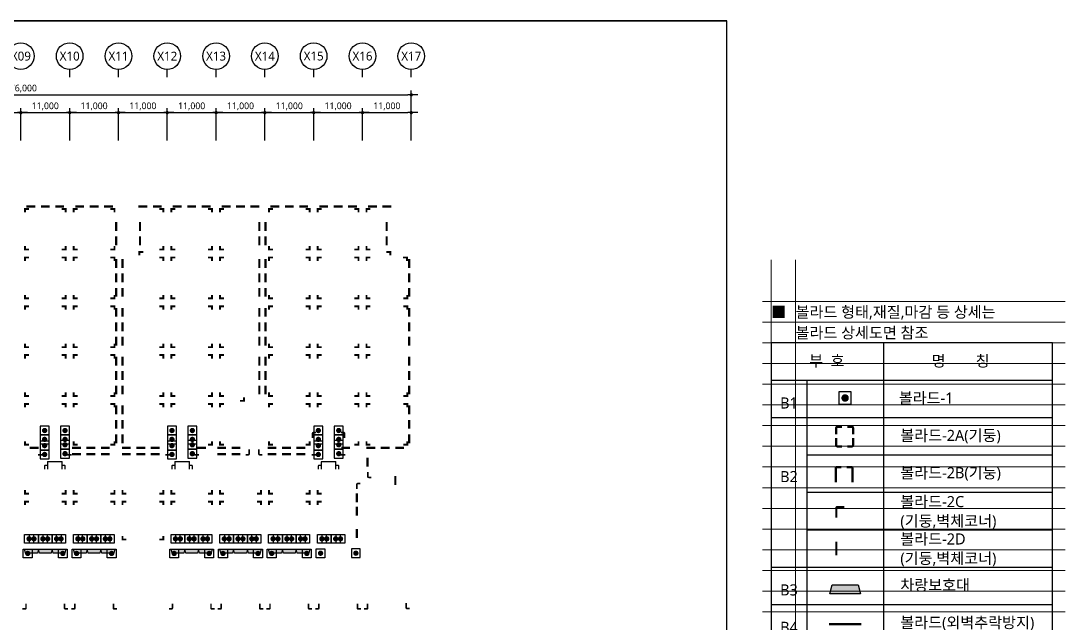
# Model space of a CAD drawing. Header units: millimetres. Extents: x 1037297 to 2672297, y 928637 to 1464837.
# Drawn here: x 1596915 to 1832297, y 1329111 to 1464837 of the extents above; entities that cross this region are included whole.
import ezdxf
from ezdxf.enums import TextEntityAlignment as Align

# ---------------------------------------------------------------- set-up
doc = ezdxf.new("R2010")
doc.units = ezdxf.units.MM
doc.header["$LTSCALE"] = 5
doc.header["$MEASUREMENT"] = 0
doc.header["$PDSIZE"] = -10
doc.linetypes.add('HIDDEN', pattern=[0.375, 0.25, -0.125])
doc.layers.get('0').update_dxf_attribs({"linetype": 'CONTINUOUS'})
doc.layers.get('Defpoints').update_dxf_attribs({"color": 153, "linetype": 'CONTINUOUS'})
for name, color, linetype, lineweight in [('A-AXIS-BUBL', 7, 'CONTINUOUS', 25), ('A-DIMS', 7, 'CONTINUOUS', 25), ('A-XXXX-SYMB', 7, 'CONTINUOUS', 25), ('A-XXXX-TABL', 7, 'CONTINUOUS', 25), ('A-XXXX-TXT1', 3, 'CONTINUOUS', 25), ('A-XXXX-TXT2', 3, 'CONTINUOUS', 25)]:
    doc.layers.add(name, color=color, linetype=linetype, lineweight=lineweight)
doc.layers.add('A-REV-0408', color=151, linetype='CONTINUOUS')
doc.layers.add('볼라드', color=4, linetype='CONTINUOUS')
doc.layers.add('A-XXXX-NPLT', color=144, linetype='CONTINUOUS', lineweight=15, plot=False)
doc.styles.add('HY울릉도L', font='')
doc.styles.add('맑은 고딕', font='malgun.ttf')
doc.styles.add('맑은고딕', font='malgun.ttf')
doc.styles.get('HY울릉도L').set_extended_font_data('HYwulM')
doc.dimstyles.new('CDIM', dxfattribs={"dimtxt": 3, "dimasz": 1.5, "dimexe": 2, "dimexo": 1, "dimgap": 1, "dimtad": 1, "dimdec": 0, "dimrnd": 0.5, "dimzin": 0, "dimdsep": 32, "dimlunit": 6, "dimtxsty": 'HY울릉도L', "dimblk1": '_CIDOT', "dimblk2": '_CIDOT', "dimsah": 1, "dimcen": 5.5, "dimclrd": 2, "dimclre": 2, "dimclrt": 7, "dimadec": 0, "dimazin": 0, "dimtfac": 1, "dimtdec": 0, "dimtix": 1, "dimtmove": 2, "dimatfit": 1, "dimldrblk": '_CIDOT', "dimfxl": 1, "dimtolj": 1, "dimtzin": 0, "dimlwd": -1, "dimarcsym": 0})

# ---------------------------------------------------------------- blocks, each defined once
blk = doc.blocks.new('_CIDOT')
at = {"color": 0, "linetype": 'ByBlock'}
blk.add_line((2, 0), (-1, 0), dxfattribs=at)
at = {"color": 0, "linetype": 'ByBlock', "const_width": 0.5}
blk.add_lwpolyline([(-0.25, 0, 1), (0.25, 0, 1)], format="xyb", close=True, dxfattribs=at)
blk = doc.blocks.new('*D30')
at = {"layer": 'A-DIMS', "lineweight": -2, "transparency": 16777216}
for p, q in [((203693, 255621), (203693, 262871)), ((214693, 255621), (214693, 262871))]:
    blk.add_line(p, q, dxfattribs=at)
at = {"layer": 'A-DIMS', "transparency": 16777216}
blk.add_line((204443, 261871), (213943, 261871), dxfattribs=at)
at = {"layer": 'Defpoints', "color": 0, "transparency": 16777216}
for p in [(214693, 261871), (203693, 255121), (214693, 255121)]:
    blk.add_point(p, dxfattribs=at)
at = {"layer": 'A-DIMS', "transparency": 16777216, "xscale": 750, "yscale": 750, "zscale": 750, "rotation": 180}
blk.add_blockref('_CIDOT', (203693, 261871), dxfattribs=at)
at = {"layer": 'A-DIMS', "transparency": 16777216, "xscale": 750, "yscale": 750, "zscale": 750}
blk.add_blockref('_CIDOT', (214693, 261871), dxfattribs=at)
at = {"layer": 'A-DIMS', "color": 3, "transparency": 16777216, "insert": (209193, 263275), "char_height": 1500, "attachment_point": 5, "style": '맑은고딕'}
blk.add_mtext('\\A1;11,000', dxfattribs=at)
blk = doc.blocks.new('*D31')
at = {"layer": 'A-DIMS', "lineweight": -2, "transparency": 16777216}
for p, q in [((214693, 255621), (214693, 262871)), ((225693, 255621), (225693, 262871))]:
    blk.add_line(p, q, dxfattribs=at)
at = {"layer": 'A-DIMS', "transparency": 16777216}
blk.add_line((215443, 261871), (224943, 261871), dxfattribs=at)
at = {"layer": 'Defpoints', "color": 0, "transparency": 16777216}
for p in [(225693, 261871), (214693, 255121), (225693, 255121)]:
    blk.add_point(p, dxfattribs=at)
at = {"layer": 'A-DIMS', "transparency": 16777216, "xscale": 750, "yscale": 750, "zscale": 750, "rotation": 180}
blk.add_blockref('_CIDOT', (214693, 261871), dxfattribs=at)
at = {"layer": 'A-DIMS', "transparency": 16777216, "xscale": 750, "yscale": 750, "zscale": 750}
blk.add_blockref('_CIDOT', (225693, 261871), dxfattribs=at)
at = {"layer": 'A-DIMS', "color": 3, "transparency": 16777216, "insert": (220193, 263275), "char_height": 1500, "attachment_point": 5, "style": '맑은고딕'}
blk.add_mtext('\\A1;11,000', dxfattribs=at)
blk = doc.blocks.new('*D32')
at = {"layer": 'A-DIMS', "lineweight": -2, "transparency": 16777216}
for p, q in [((225693, 255621), (225693, 262871)), ((236693, 255621), (236693, 262871))]:
    blk.add_line(p, q, dxfattribs=at)
at = {"layer": 'A-DIMS', "transparency": 16777216}
blk.add_line((226443, 261871), (235943, 261871), dxfattribs=at)
at = {"layer": 'Defpoints', "color": 0, "transparency": 16777216}
for p in [(236693, 261871), (225693, 255121), (236693, 255121)]:
    blk.add_point(p, dxfattribs=at)
at = {"layer": 'A-DIMS', "transparency": 16777216, "xscale": 750, "yscale": 750, "zscale": 750, "rotation": 180}
blk.add_blockref('_CIDOT', (225693, 261871), dxfattribs=at)
at = {"layer": 'A-DIMS', "transparency": 16777216, "xscale": 750, "yscale": 750, "zscale": 750}
blk.add_blockref('_CIDOT', (236693, 261871), dxfattribs=at)
at = {"layer": 'A-DIMS', "color": 3, "transparency": 16777216, "insert": (231193, 263275), "char_height": 1500, "attachment_point": 5, "style": '맑은고딕'}
blk.add_mtext('\\A1;11,000', dxfattribs=at)
blk = doc.blocks.new('*D33')
at = {"layer": 'A-DIMS', "lineweight": -2, "transparency": 16777216}
for p, q in [((236693, 255621), (236693, 262871)), ((247693, 255621), (247693, 262871))]:
    blk.add_line(p, q, dxfattribs=at)
at = {"layer": 'A-DIMS', "transparency": 16777216}
blk.add_line((237443, 261871), (246943, 261871), dxfattribs=at)
at = {"layer": 'Defpoints', "color": 0, "transparency": 16777216}
for p in [(247693, 261871), (236693, 255121), (247693, 255121)]:
    blk.add_point(p, dxfattribs=at)
at = {"layer": 'A-DIMS', "transparency": 16777216, "xscale": 750, "yscale": 750, "zscale": 750, "rotation": 180}
blk.add_blockref('_CIDOT', (236693, 261871), dxfattribs=at)
at = {"layer": 'A-DIMS', "transparency": 16777216, "xscale": 750, "yscale": 750, "zscale": 750}
blk.add_blockref('_CIDOT', (247693, 261871), dxfattribs=at)
at = {"layer": 'A-DIMS', "color": 3, "transparency": 16777216, "insert": (242193, 263275), "char_height": 1500, "attachment_point": 5, "style": '맑은고딕'}
blk.add_mtext('\\A1;11,000', dxfattribs=at)
blk = doc.blocks.new('*D34')
at = {"layer": 'A-DIMS', "lineweight": -2, "transparency": 16777216}
for p, q in [((247693, 255621), (247693, 262871)), ((258693, 255621), (258693, 262871))]:
    blk.add_line(p, q, dxfattribs=at)
at = {"layer": 'A-DIMS', "transparency": 16777216}
blk.add_line((248443, 261871), (257943, 261871), dxfattribs=at)
at = {"layer": 'Defpoints', "color": 0, "transparency": 16777216}
for p in [(258693, 261871), (247693, 255121), (258693, 255121)]:
    blk.add_point(p, dxfattribs=at)
at = {"layer": 'A-DIMS', "transparency": 16777216, "xscale": 750, "yscale": 750, "zscale": 750, "rotation": 180}
blk.add_blockref('_CIDOT', (247693, 261871), dxfattribs=at)
at = {"layer": 'A-DIMS', "transparency": 16777216, "xscale": 750, "yscale": 750, "zscale": 750}
blk.add_blockref('_CIDOT', (258693, 261871), dxfattribs=at)
at = {"layer": 'A-DIMS', "color": 3, "transparency": 16777216, "insert": (253193, 263275), "char_height": 1500, "attachment_point": 5, "style": '맑은고딕'}
blk.add_mtext('\\A1;11,000', dxfattribs=at)
blk = doc.blocks.new('*D35')
at = {"layer": 'A-DIMS', "lineweight": -2, "transparency": 16777216}
for p, q in [((258693, 255621), (258693, 262871)), ((269693, 255621), (269693, 262871))]:
    blk.add_line(p, q, dxfattribs=at)
at = {"layer": 'A-DIMS', "transparency": 16777216}
blk.add_line((259443, 261871), (268943, 261871), dxfattribs=at)
at = {"layer": 'Defpoints', "color": 0, "transparency": 16777216}
for p in [(269693, 261871), (258693, 255121), (269693, 255121)]:
    blk.add_point(p, dxfattribs=at)
at = {"layer": 'A-DIMS', "transparency": 16777216, "xscale": 750, "yscale": 750, "zscale": 750, "rotation": 180}
blk.add_blockref('_CIDOT', (258693, 261871), dxfattribs=at)
at = {"layer": 'A-DIMS', "transparency": 16777216, "xscale": 750, "yscale": 750, "zscale": 750}
blk.add_blockref('_CIDOT', (269693, 261871), dxfattribs=at)
at = {"layer": 'A-DIMS', "color": 3, "transparency": 16777216, "insert": (264193, 263275), "char_height": 1500, "attachment_point": 5, "style": '맑은고딕'}
blk.add_mtext('\\A1;11,000', dxfattribs=at)
blk = doc.blocks.new('*D36')
at = {"layer": 'A-DIMS', "lineweight": -2, "transparency": 16777216}
for p, q in [((269693, 255621), (269693, 262871)), ((280693, 255621), (280693, 262871))]:
    blk.add_line(p, q, dxfattribs=at)
at = {"layer": 'A-DIMS', "transparency": 16777216}
blk.add_line((270443, 261871), (279943, 261871), dxfattribs=at)
at = {"layer": 'Defpoints', "color": 0, "transparency": 16777216}
for p in [(280693, 261871), (269693, 255121), (280693, 255121)]:
    blk.add_point(p, dxfattribs=at)
at = {"layer": 'A-DIMS', "transparency": 16777216, "xscale": 750, "yscale": 750, "zscale": 750, "rotation": 180}
blk.add_blockref('_CIDOT', (269693, 261871), dxfattribs=at)
at = {"layer": 'A-DIMS', "transparency": 16777216, "xscale": 750, "yscale": 750, "zscale": 750}
blk.add_blockref('_CIDOT', (280693, 261871), dxfattribs=at)
at = {"layer": 'A-DIMS', "color": 3, "transparency": 16777216, "insert": (275193, 263275), "char_height": 1500, "attachment_point": 5, "style": '맑은고딕'}
blk.add_mtext('\\A1;11,000', dxfattribs=at)
blk = doc.blocks.new('*D37')
at = {"layer": 'A-DIMS', "lineweight": -2, "transparency": 16777216}
for p, q in [((280693, 255621), (280693, 262871)), ((291693, 255621), (291693, 262871))]:
    blk.add_line(p, q, dxfattribs=at)
at = {"layer": 'A-DIMS', "transparency": 16777216}
blk.add_line((281443, 261871), (290943, 261871), dxfattribs=at)
at = {"layer": 'Defpoints', "color": 0, "transparency": 16777216}
for p in [(291693, 261871), (280693, 255121), (291693, 255121)]:
    blk.add_point(p, dxfattribs=at)
at = {"layer": 'A-DIMS', "transparency": 16777216, "xscale": 750, "yscale": 750, "zscale": 750, "rotation": 180}
blk.add_blockref('_CIDOT', (280693, 261871), dxfattribs=at)
at = {"layer": 'A-DIMS', "transparency": 16777216, "xscale": 750, "yscale": 750, "zscale": 750}
blk.add_blockref('_CIDOT', (291693, 261871), dxfattribs=at)
at = {"layer": 'A-DIMS', "color": 3, "transparency": 16777216, "insert": (286193, 263275), "char_height": 1500, "attachment_point": 5, "style": '맑은고딕'}
blk.add_mtext('\\A1;11,000', dxfattribs=at)
blk = doc.blocks.new('*D38')
at = {"layer": 'A-DIMS', "lineweight": -2, "transparency": 16777216}
for p, q in [((126693, 255621), (126693, 266871)), ((302693, 255621), (302693, 266871))]:
    blk.add_line(p, q, dxfattribs=at)
at = {"layer": 'A-DIMS', "transparency": 16777216}
blk.add_line((127443, 265871), (301943, 265871), dxfattribs=at)
at = {"layer": 'Defpoints', "color": 0, "transparency": 16777216}
for p in [(302693, 265871), (126693, 255121), (302693, 255121)]:
    blk.add_point(p, dxfattribs=at)
at = {"layer": 'A-DIMS', "transparency": 16777216, "xscale": 750, "yscale": 750, "zscale": 750, "rotation": 180}
blk.add_blockref('_CIDOT', (126693, 265871), dxfattribs=at)
at = {"layer": 'A-DIMS', "transparency": 16777216, "xscale": 750, "yscale": 750, "zscale": 750}
blk.add_blockref('_CIDOT', (302693, 265871), dxfattribs=at)
at = {"layer": 'A-DIMS', "color": 3, "transparency": 16777216, "insert": (214693, 267275), "char_height": 1500, "attachment_point": 5, "style": '맑은고딕'}
blk.add_mtext('\\A1;176,000', dxfattribs=at)
blk = doc.blocks.new('*D39')
at = {"layer": 'A-DIMS', "lineweight": -2, "transparency": 16777216}
for p, q in [((291693, 255621), (291693, 262871)), ((302693, 255621), (302693, 262871))]:
    blk.add_line(p, q, dxfattribs=at)
at = {"layer": 'A-DIMS', "transparency": 16777216}
blk.add_line((292443, 261871), (301943, 261871), dxfattribs=at)
at = {"layer": 'Defpoints', "color": 0, "transparency": 16777216}
for p in [(302693, 261871), (291693, 255121), (302693, 255121)]:
    blk.add_point(p, dxfattribs=at)
at = {"layer": 'A-DIMS', "transparency": 16777216, "xscale": 750, "yscale": 750, "zscale": 750, "rotation": 180}
blk.add_blockref('_CIDOT', (291693, 261871), dxfattribs=at)
at = {"layer": 'A-DIMS', "transparency": 16777216, "xscale": 750, "yscale": 750, "zscale": 750}
blk.add_blockref('_CIDOT', (302693, 261871), dxfattribs=at)
at = {"layer": 'A-DIMS', "color": 3, "transparency": 16777216, "insert": (297193, 263275), "char_height": 1500, "attachment_point": 5, "style": '맑은고딕'}
blk.add_mtext('\\A1;11,000', dxfattribs=at)
blk = doc.blocks.new('차량보호대1')
at = {"layer": 'A-XXXX-SYMB', "color": 4, "linetype": 'Continuous'}
blk.add_lwpolyline([(458063, -65474), (462262, -65474), (462622, -66872), (457703, -66872)], close=True, dxfattribs=at)
blk.add_solid([(458063, -65474), (462262, -65474), (457703, -66872), (462622, -66872)], dxfattribs=at)
blk = doc.blocks.new('A$C542C6F25')
at = {"layer": 'A-XXXX-SYMB', "color": 3, "linetype": 'Continuous'}
blk.add_lwpolyline([(0, 268), (2000, 268), (2000, 2268), (0, 2268)], close=True, dxfattribs=at)
at = {"layer": 'A-XXXX-SYMB', "color": 3, "linetype": 'Continuous', "const_width": 600}
blk.add_lwpolyline([(700, 1268, 1), (1300, 1268, 1)], format="xyb", close=True, dxfattribs=at)
blk = doc.blocks.new('볼라드-4')
at = {"layer": '볼라드', "const_width": 300}
for points in [[(171021, 140085), (170453, 140085, -0.4142136), (170363, 140175), (170363, 140953)], [(172631, 139216), (171111, 139216, -0.4142136), (171021, 139306), (171021, 140953)], [(172631, 139216), (174151, 139216, 0.4142136), (174241, 139306), (174241, 140953)], [(174241, 140085), (174809, 140085, 0.4142136), (174899, 140175), (174899, 140953)]]:
    blk.add_lwpolyline(points, format="xyb", dxfattribs=at)
blk = doc.blocks.new('NOTE(220317)')
at = {"layer": 'A-XXXX-NPLT'}
for p, q in [((1010649.8, 179732.7), (1010649.8, 175412.7)), ((1010759.8, 179732.7), (1010759.8, 175412.7)), ((1010609.8, 179546.1), (1011974.8, 179546.1)), ((1010609.8, 179452.7), (1011974.8, 179452.7)), ((1010609.8, 179359.4), (1011974.8, 179359.4)), ((1010609.8, 179266.1), (1011974.8, 179266.1)), ((1010609.8, 179172.7), (1011974.8, 179172.7)), ((1010609.8, 179079.4), (1011974.8, 179079.4)), ((1010609.8, 178986.1), (1011974.8, 178986.1)), ((1010609.8, 178892.7), (1011974.8, 178892.7)), ((1010609.8, 178799.4), (1011974.8, 178799.4)), ((1010609.8, 178706.1), (1011974.8, 178706.1)), ((1010609.8, 178612.7), (1011974.8, 178612.7)), ((1010609.8, 178519.4), (1011974.8, 178519.4)), ((1010609.8, 178426.1), (1011974.8, 178426.1)), ((1010609.8, 178332.7), (1011974.8, 178332.7)), ((1010609.8, 178239.4), (1011974.8, 178239.4)), ((1010609.8, 178146.1), (1011974.8, 178146.1)), ((1010609.8, 178052.7), (1011974.8, 178052.7)), ((1010609.8, 177959.4), (1011974.8, 177959.4)), ((1010609.8, 177866.1), (1011974.8, 177866.1)), ((1010609.8, 177772.7), (1011974.8, 177772.7)), ((1010609.8, 177679.4), (1011974.8, 177679.4)), ((1010609.8, 177586.1), (1011974.8, 177586.1)), ((1010609.8, 177492.7), (1011974.8, 177492.7)), ((1010609.8, 177399.4), (1011974.8, 177399.4)), ((1010609.8, 177306.1), (1011974.8, 177306.1)), ((1010609.8, 177212.7), (1011974.8, 177212.7)), ((1010609.8, 177119.4), (1011974.8, 177119.4)), ((1010609.8, 177026.1), (1011974.8, 177026.1)), ((1010609.8, 176932.7), (1011974.8, 176932.7)), ((1010609.8, 176839.4), (1011974.8, 176839.4)), ((1010609.8, 176746.1), (1011974.8, 176746.1)), ((1010609.8, 176652.7), (1011974.8, 176652.7)), ((1010609.8, 176559.4), (1011974.8, 176559.4)), ((1010609.8, 176466.1), (1011974.8, 176466.1)), ((1010609.8, 176372.7), (1011974.8, 176372.7)), ((1010609.8, 176279.4), (1011974.8, 176279.4)), ((1010609.8, 176186.1), (1011974.8, 176186.1)), ((1010609.8, 176092.7), (1011974.8, 176092.7)), ((1010609.8, 175999.4), (1011974.8, 175999.4)), ((1010609.8, 175906.1), (1011974.8, 175906.1)), ((1010609.8, 175812.7), (1011974.8, 175812.7)), ((1010609.8, 175719.4), (1011974.8, 175719.4)), ((1010609.8, 175626.1), (1011974.8, 175626.1)), ((1010609.8, 175532.7), (1011974.8, 175532.7)), ((1010609.8, 175439.4), (1011974.8, 175439.4))]:
    blk.add_line(p, q, dxfattribs=at)
blk = doc.blocks.new('NOTE-보호대 계획도')
at = {"layer": 'A-REV-0408'}
blk.add_lwpolyline([(7656.5, 4251.5), (7829.6, 4251.5), (7829.6, 4167.3), (7656.5, 4167.3)], close=True, dxfattribs=at)
at = {"layer": 'A-XXXX-SYMB', "linetype": 'Continuous', "const_width": 5.06}
for points in [[(7735.9, 4736.3), (7725.7, 4736.3, 0.414214), (7723.1, 4733.7), (7723.1, 4719.2)], [(7748.2, 4736.3), (7758.4, 4736.3, -0.414214), (7761, 4733.7), (7761, 4719.2)], [(7723.1, 4710.7), (7723.1, 4694.6, 0.414214), (7725.7, 4692), (7735.9, 4692)], [(7761, 4710.7), (7761, 4694.6, -0.414214), (7758.4, 4692), (7748.2, 4692)], [(7734.7, 4645.4), (7724.4, 4645.4, 0.414214), (7721.9, 4642.9), (7721.9, 4611.2)], [(7746.9, 4645.4), (7757.2, 4645.4, -0.414214), (7759.7, 4642.9), (7759.7, 4611.2)], [(7741.7, 4555.4), (7725.7, 4555.4, 0.414214), (7723.2, 4552.9), (7723.2, 4531.1)]]:
    blk.add_lwpolyline(points, format="xyb", dxfattribs=at)
blk.add_lwpolyline([(7723.2, 4477.4), (7723.2, 4446.8)], dxfattribs=at)
at = {"layer": 'A-XXXX-SYMB', "color": 4, "linetype": 'Continuous'}
blk.add_lwpolyline([(7713.6, 4379.8), (7772.6, 4379.8), (7777.6, 4360.1), (7708.5, 4360.1)], close=True, dxfattribs=at)
at = {"layer": 'A-XXXX-SYMB', "color": 2, "ltscale": 400, "const_width": 5.06}
blk.add_lwpolyline([(7706.5, 4291.4), (7779.6, 4291.4)], dxfattribs=at)
at = {"layer": 'A-XXXX-SYMB', "color": 3, "linetype": 'HIDDEN', "ltscale": 400, "const_width": 5.06}
blk.add_lwpolyline([(7706.5, 4122.9), (7779.6, 4122.9)], dxfattribs=at)
at = {"layer": 'A-XXXX-SYMB', "color": 6, "linetype": 'Continuous', "const_width": 6.12}
for points in [[(7719.9, 4051.9), (7732.7, 4051.9), (7732.7, 4062.9)], [(7774.3, 4051.9), (7761.6, 4051.9), (7761.6, 4062.9)], [(7719.9, 4023), (7732.7, 4023), (7732.7, 4011.9)], [(7774.3, 4023), (7761.6, 4023), (7761.6, 4011.9)]]:
    blk.add_lwpolyline(points, dxfattribs=at)
at = {"layer": 'A-XXXX-SYMB', "color": 4, "linetype": 'Continuous'}
blk.add_solid([(7713.6, 4379.8), (7772.6, 4379.8), (7708.5, 4360.1), (7777.6, 4360.1)], dxfattribs=at)
at = {"layer": 'A-XXXX-TABL'}
for p, q in [((7829.6, 4925.6), (7829.6, 3998.7)), ((7576.5, 4841.3), (8210.3, 4841.3)), ((7656.5, 4841.3), (7656.5, 3998.7)), ((7576.5, 4757.1), (8210.3, 4757.1)), ((7576.5, 4757.1), (8210.3, 4757.1)), ((7656.5, 4672.8), (8210.3, 4672.8)), ((7656.5, 4588.5), (8210.3, 4588.5)), ((7656.5, 4504.3), (8210.3, 4504.3)), ((7576.5, 4420), (8210.3, 4420)), ((7576.5, 4420), (8210.3, 4420)), ((7576.5, 4335.8), (8210.3, 4335.8)), ((7576.5, 4251.5), (8210.3, 4251.5)), ((7576.5, 4167.3), (8210.3, 4167.3)), ((7576.5, 4083), (8210.3, 4083))]:
    blk.add_line(p, q, dxfattribs=at)
blk.add_lwpolyline([(8210.3, 4925.6), (7576.5, 4925.6), (7576.5, 3998.7), (8210.3, 3998.7)], close=True, dxfattribs=at)
at = {"layer": '볼라드', "const_width": 5.05}
for points in [[(7723, 4178.2), (7723, 4233.1, -0.414214), (7725.5, 4235.6), (7766.5, 4235.6, -0.414214), (7769.1, 4233.1), (7769.1, 4178.2)], [(7723, 4212.4), (7705.5, 4212.4, 0.414214), (7703, 4209.9), (7703, 4178.2)], [(7769.1, 4212.4), (7786.6, 4212.4, -0.414214), (7789.1, 4209.9), (7789.1, 4178.2)]]:
    blk.add_lwpolyline(points, format="xyb", dxfattribs=at)
at = {"layer": 'A-XXXX-SYMB', "linetype": 'Continuous', "xscale": 0.01404318777870375, "yscale": 0.01404318777870375, "zscale": 0.01404318777870375}
blk.add_blockref('A$C542C6F25', (7729, 4783.3), dxfattribs=at)
at = {"layer": 'A-XXXX-TXT2', "style": '맑은 고딕'}
for s, p in [('■', (7576.5, 4994.8)), ('볼라드 형태,재질,마감 등 상세는 ', (7631.5, 4994.8)), ('볼라드 상세도면 참조', (7631.5, 4948.1)), ('01.', (7576.5, 3968.1)), ('모든 소화전 및 방수기구함, 공기흡입', (7631.5, 3968.1)), ('감지기 등 파손 우려되는 기구함,', (7631.5, 3921.4)), ('분전반 등 관리장치 전면에는', (7631.5, 3874.8)), ('볼라드 설치할 것.', (7631.5, 3828.1)), ('02.', (7576.5, 3781.4)), ('모든 방화셔터에 볼라드 설치할 것.', (7631.5, 3781.4)), ('03.', (7576.5, 3733.9)), ('코너프로텍터는 현장 판단에 따라', (7631.5, 3734.8)), ('설치할 것. (지게차 이동구간)', (7631.5, 3687.2)), ('04.', (7576.5, 3641.4)), ('볼라드의 형태, 재질, 마감 등 상세는', (7631.5, 3641.4)), ('볼라드 상세도 참조.', (7631.5, 3594.8)), ('05.', (7576.5, 3548.1)), ("건축물 외벽의 B4 볼라드는 '주차장", (7631.5, 3548.1)), ('추락방지시설의 설계 및 설치 세부', (7631.5, 3501.4)), ("지침'에 적합한 구조로 시공한다.", (7631.5, 3454.8))]:
    blk.add_text(s, height=25, dxfattribs=at).set_placement(p, align=Align.MIDDLE_LEFT)
for s, p in [('부  호', (7662.1, 4872.3)), ('명        칭', (7938, 4872.1)), ('볼라드-1', (7864.1, 4788.5)), ('볼라드-2A(기둥)', (7867.6, 4704.2)), ('볼라드-2B(기둥)', (7867.6, 4620)), ('볼라드-2C', (7867.6, 4555.1)), ('(기둥,벽체코너)', (7867.6, 4511.5)), ('볼라드-2D', (7867.6, 4470.9)), ('(기둥,벽체코너)', (7867.6, 4427.2)), ('차랑보호대', (7867.6, 4366.9)), ('볼라드(외벽추락방지)', (7867.6, 4282.6)), ('볼라드(출입구)', (7867.6, 4198.3)), ('볼라드(추돌방지)', (7867.6, 4114.1)), ('코너 프로텍터', (7867.6, 4029.8))]:
    blk.add_text(s, height=25, dxfattribs=at).set_placement(p)
for s, p in [('B1', (7616.5, 4789.9)), ('B2', (7616.5, 4623.9)), ('B3', (7616.5, 4368.6)), ('B4', (7616.5, 4284.3)), ('B5', (7616.5, 4200.1)), ('C', (7616.5, 4115.8)), ('P1', (7616.5, 4031.6))]:
    blk.add_text(s, height=25, dxfattribs=at).set_placement(p, align=Align.MIDDLE_CENTER)
blk = doc.blocks.new('DIM(210222)')
for p, q in [((225693, 269870.6), (225693, 271620.6)), ((236693, 269870.6), (236693, 271620.6)), ((247693, 269870.6), (247693, 271620.6)), ((258693, 269870.6), (258693, 271620.6)), ((269693, 269870.6), (269693, 271620.6)), ((280693, 269870.6), (280693, 271620.6)), ((291693, 269870.6), (291693, 271620.6)), ((302693, 269870.6), (302693, 271620.6))]:
    blk.add_line(p, q)
at = {"layer": 'A-AXIS-BUBL', "ltscale": 0.2}
for centre in [(214693, 274620.6), (225693, 274620.6), (236693, 274620.6), (247693, 274620.6), (258693, 274620.6), (269693, 274620.6), (280693, 274620.6), (291693, 274620.6), (302693, 274620.6)]:
    blk.add_circle(centre, 3000, dxfattribs=at)
at = {"layer": 'A-XXXX-TXT2', "ltscale": 0.2, "style": '맑은고딕'}
for s, p in [('X09', (214693, 274620.6)), ('X10', (225693, 274620.6)), ('X11', (236693, 274620.6)), ('X12', (247693, 274620.6)), ('X13', (258693, 274620.6)), ('X14', (269693, 274620.6)), ('X15', (280693, 274620.6)), ('X16', (291693, 274620.6)), ('X17', (302693, 274620.6))]:
    blk.add_text(s, height=2000, dxfattribs=at).set_placement(p, align=Align.MIDDLE)
at = {"layer": 'A-DIMS'}
for p1, p2, distance, picture, middle in [((126693, 255120.6), (302693, 255120.6), 10750, '*D38', (214693, 267275.5)), ((203693, 255120.6), (214693, 255120.6), 6750, '*D30', (209193, 263275.5)), ((214693, 255120.6), (225693, 255120.6), 6750, '*D31', (220193, 263275.5)), ((225693, 255120.6), (236693, 255120.6), 6750, '*D32', (231193, 263275.5)), ((236693, 255120.6), (247693, 255120.6), 6750, '*D33', (242193, 263275.5)), ((247693, 255120.6), (258693, 255120.6), 6750, '*D34', (253193, 263275.5)), ((258693, 255120.6), (269693, 255120.6), 6750, '*D35', (264193, 263275.5)), ((269693, 255120.6), (280693, 255120.6), 6750, '*D36', (275193, 263275.5)), ((280693, 255120.6), (291693, 255120.6), 6750, '*D37', (286193, 263275.5)), ((291693, 255120.6), (302693, 255120.6), 6750, '*D39', (297193, 263275.5))]:
    dim = blk.add_aligned_dim(p1=p1, p2=p2, distance=distance, dimstyle='CDIM', override={"dimscale": 500, "dimtxsty": '맑은고딕', "dimclrd": 256, "dimclre": 256, "dimclrt": 3}, dxfattribs=at)
    dim.commit()
    dim.dimension.update_dxf_attribs({"geometry": picture, "text_midpoint": middle})

msp = doc.modelspace()

# ---------------------------------------------------------------- linework, layer by layer
msp.add_line((1037297, 1464837), (1756047, 1464837))
at = {"layer": 'A-XXXX-SYMB', "color": 6, "linetype": 'Continuous', "const_width": 436}
for points in [[(1598715, 1422458), (1597815, 1422458), (1597815, 1421678)], [(1606115, 1422458), (1607015, 1422458), (1607015, 1421678)], [(1609715, 1422458), (1608815, 1422458), (1608815, 1421678)], [(1617115, 1422458), (1618015, 1422458), (1618015, 1421678)], [(1628115, 1422458), (1629015, 1422458), (1629015, 1421678)], [(1631715, 1422458), (1630815, 1422458), (1630815, 1421678)], [(1639115, 1422458), (1640015, 1422458), (1640015, 1421678)], [(1642715, 1422458), (1641815, 1422458), (1641815, 1421678)], [(1653715, 1422458), (1652815, 1422458), (1652815, 1421678)], [(1661115, 1422458), (1662015, 1422458), (1662015, 1421678)], [(1664715, 1422458), (1663815, 1422458), (1663815, 1421678)], [(1672115, 1422458), (1673015, 1422458), (1673015, 1421678)], [(1675715, 1422458), (1674815, 1422458), (1674815, 1421678)], [(1598715, 1413308), (1597815, 1413308), (1597815, 1414088)], [(1606115, 1413308), (1607015, 1413308), (1607015, 1414088)], [(1609715, 1413308), (1608815, 1413308), (1608815, 1414088)], [(1617115, 1413308), (1618015, 1413308), (1618015, 1414088)], [(1624515, 1412758), (1623615, 1412758), (1623615, 1411978)], [(1628115, 1413308), (1629015, 1413308), (1629015, 1414088)], [(1631715, 1413308), (1630815, 1413308), (1630815, 1414088)], [(1639115, 1413308), (1640015, 1413308), (1640015, 1414088)], [(1642715, 1413308), (1641815, 1413308), (1641815, 1414088)], [(1653715, 1413308), (1652815, 1413308), (1652815, 1414088)], [(1661115, 1413308), (1662015, 1413308), (1662015, 1414088)], [(1664715, 1413308), (1663815, 1413308), (1663815, 1414088)], [(1672115, 1413308), (1673015, 1413308), (1673015, 1414088)], [(1675715, 1413308), (1674815, 1413308), (1674815, 1414088)], [(1679265, 1412758), (1680165, 1412758), (1680165, 1411978)], [(1598715, 1411508), (1597815, 1411508), (1597815, 1410728)], [(1606115, 1411508), (1607015, 1411508), (1607015, 1410728)], [(1609715, 1411508), (1608815, 1411508), (1608815, 1410728)], [(1617115, 1411508), (1618015, 1411508), (1618015, 1410728)], [(1628115, 1411508), (1629015, 1411508), (1629015, 1410728)], [(1631715, 1411508), (1630815, 1411508), (1630815, 1410728)], [(1639115, 1411508), (1640015, 1411508), (1640015, 1410728)], [(1642715, 1411508), (1641815, 1411508), (1641815, 1410728)], [(1653715, 1411508), (1652815, 1411508), (1652815, 1410728)], [(1661115, 1411508), (1662015, 1411508), (1662015, 1410728)], [(1664715, 1411508), (1663815, 1411508), (1663815, 1410728)], [(1672115, 1411508), (1673015, 1411508), (1673015, 1410728)], [(1675715, 1411508), (1674815, 1411508), (1674815, 1410728)], [(1683065, 1411508), (1683965, 1411508), (1683965, 1410728)], [(1598715, 1402308), (1597815, 1402308), (1597815, 1403088)], [(1606115, 1402308), (1607015, 1402308), (1607015, 1403088)], [(1609715, 1402308), (1608815, 1402308), (1608815, 1403088)], [(1617115, 1402308), (1618015, 1402308), (1618015, 1403088)], [(1628115, 1402308), (1629015, 1402308), (1629015, 1403088)], [(1631715, 1402308), (1630815, 1402308), (1630815, 1403088)], [(1639115, 1402308), (1640015, 1402308), (1640015, 1403088)], [(1642715, 1402308), (1641815, 1402308), (1641815, 1403088)], [(1653715, 1402308), (1652815, 1402308), (1652815, 1403088)], [(1661115, 1402308), (1662015, 1402308), (1662015, 1403088)], [(1664715, 1402308), (1663815, 1402308), (1663815, 1403088)], [(1672115, 1402308), (1673015, 1402308), (1673015, 1403088)], [(1675715, 1402308), (1674815, 1402308), (1674815, 1403088)], [(1683115, 1402308), (1684015, 1402308), (1684015, 1403088)], [(1598715, 1400508), (1597815, 1400508), (1597815, 1399728)], [(1606115, 1400508), (1607015, 1400508), (1607015, 1399728)], [(1609715, 1400508), (1608815, 1400508), (1608815, 1399728)], [(1617115, 1400508), (1618015, 1400508), (1618015, 1399728)], [(1628115, 1400508), (1629015, 1400508), (1629015, 1399728)], [(1631715, 1400508), (1630815, 1400508), (1630815, 1399728)], [(1639115, 1400508), (1640015, 1400508), (1640015, 1399728)], [(1642715, 1400508), (1641815, 1400508), (1641815, 1399728)], [(1653715, 1400508), (1652815, 1400508), (1652815, 1399728)], [(1661115, 1400508), (1662015, 1400508), (1662015, 1399728)], [(1664715, 1400508), (1663815, 1400508), (1663815, 1399728)], [(1672115, 1400508), (1673015, 1400508), (1673015, 1399728)], [(1675715, 1400508), (1674815, 1400508), (1674815, 1399728)], [(1683115, 1400508), (1684015, 1400508), (1684015, 1399728)], [(1598715, 1391308), (1597815, 1391308), (1597815, 1392088)], [(1606115, 1391308), (1607015, 1391308), (1607015, 1392088)], [(1609715, 1391308), (1608815, 1391308), (1608815, 1392088)], [(1617115, 1391308), (1618015, 1391308), (1618015, 1392088)], [(1628115, 1391308), (1629015, 1391308), (1629015, 1392088)], [(1631715, 1391308), (1630815, 1391308), (1630815, 1392088)], [(1639115, 1391308), (1640015, 1391308), (1640015, 1392088)], [(1642715, 1391308), (1641815, 1391308), (1641815, 1392088)], [(1653715, 1391308), (1652815, 1391308), (1652815, 1392088)], [(1661115, 1391308), (1662015, 1391308), (1662015, 1392088)], [(1664715, 1391308), (1663815, 1391308), (1663815, 1392088)], [(1672115, 1391308), (1673015, 1391308), (1673015, 1392088)], [(1675715, 1391308), (1674815, 1391308), (1674815, 1392088)], [(1598715, 1389508), (1597815, 1389508), (1597815, 1388728)], [(1606115, 1389508), (1607015, 1389508), (1607015, 1388728)], [(1609715, 1389508), (1608815, 1389508), (1608815, 1388728)], [(1617115, 1389508), (1618015, 1389508), (1618015, 1388728)], [(1628115, 1389508), (1629015, 1389508), (1629015, 1388728)], [(1631715, 1389508), (1630815, 1389508), (1630815, 1388728)], [(1639115, 1389508), (1640015, 1389508), (1640015, 1388728)], [(1642715, 1389508), (1641815, 1389508), (1641815, 1388728)], [(1653715, 1389508), (1652815, 1389508), (1652815, 1388728)], [(1661115, 1389508), (1662015, 1389508), (1662015, 1388728)], [(1664715, 1389508), (1663815, 1389508), (1663815, 1388728)], [(1672115, 1389508), (1673015, 1389508), (1673015, 1388728)], [(1675715, 1389508), (1674815, 1389508), (1674815, 1388728)], [(1598715, 1380308), (1597815, 1380308), (1597815, 1381088)], [(1606115, 1380308), (1607015, 1380308), (1607015, 1381088)], [(1609715, 1380308), (1608815, 1380308), (1608815, 1381088)], [(1617115, 1380308), (1618015, 1380308), (1618015, 1381088)], [(1628115, 1380308), (1629015, 1380308), (1629015, 1381088)], [(1631715, 1380308), (1630815, 1380308), (1630815, 1381088)], [(1639115, 1380308), (1640015, 1380308), (1640015, 1381088)], [(1642715, 1380308), (1641815, 1380308), (1641815, 1381088)], [(1646315, 1379208), (1647215, 1379208), (1647215, 1379988)], [(1653715, 1380308), (1652815, 1380308), (1652815, 1381088)], [(1661115, 1380308), (1662015, 1380308), (1662015, 1381088)], [(1664715, 1380308), (1663815, 1380308), (1663815, 1381088)], [(1672115, 1380308), (1673015, 1380308), (1673015, 1381088)], [(1675715, 1380308), (1674815, 1380308), (1674815, 1381088)], [(1683115, 1380308), (1684015, 1380308), (1684015, 1381088)], [(1598715, 1378508), (1597815, 1378508), (1597815, 1377728)], [(1606115, 1378508), (1607015, 1378508), (1607015, 1377728)], [(1609715, 1378508), (1608815, 1378508), (1608815, 1377728)], [(1617115, 1378508), (1618015, 1378508), (1618015, 1377728)], [(1628115, 1378508), (1629015, 1378508), (1629015, 1377728)], [(1631715, 1378508), (1630815, 1378508), (1630815, 1377728)], [(1639115, 1378508), (1640015, 1378508), (1640015, 1377728)], [(1642715, 1378508), (1641815, 1378508), (1641815, 1377728)], [(1653715, 1378508), (1652815, 1378508), (1652815, 1377728)], [(1661115, 1378508), (1662015, 1378508), (1662015, 1377728)], [(1664715, 1378508), (1663815, 1378508), (1663815, 1377728)], [(1672115, 1378508), (1673015, 1378508), (1673015, 1377728)], [(1675715, 1378508), (1674815, 1378508), (1674815, 1377728)], [(1683115, 1378508), (1684015, 1378508), (1684015, 1377728)], [(1598715, 1369308), (1597815, 1369308), (1597815, 1370088)], [(1609715, 1369308), (1608815, 1369308), (1608815, 1370088)], [(1617115, 1369308), (1618015, 1369308), (1618015, 1370088)], [(1639115, 1369308), (1640015, 1369308), (1640015, 1370088)], [(1642715, 1369308), (1641815, 1369308), (1641815, 1370088)], [(1653715, 1369308), (1652815, 1369308), (1652815, 1370088)], [(1661115, 1369308), (1662015, 1369308), (1662015, 1370088)], [(1672115, 1369308), (1673015, 1369308), (1673015, 1370088)], [(1675715, 1369308), (1674815, 1369308), (1674815, 1370088)], [(1683115, 1369308), (1684015, 1369308), (1684015, 1370088)], [(1598715, 1358307), (1597815, 1358307), (1597815, 1359087)], [(1606115, 1358307), (1607015, 1358307), (1607015, 1359087)], [(1609715, 1358307), (1608815, 1358307), (1608815, 1359087)], [(1617115, 1358307), (1618015, 1358307), (1618015, 1359087)], [(1620715, 1358307), (1619815, 1358307), (1619815, 1359087)], [(1628115, 1358307), (1629015, 1358307), (1629015, 1359087)], [(1631715, 1358307), (1630815, 1358307), (1630815, 1359087)], [(1639115, 1358307), (1640015, 1358307), (1640015, 1359087)], [(1642715, 1358307), (1641815, 1358307), (1641815, 1359087)], [(1650115, 1358307), (1651015, 1358307), (1651015, 1359087)], [(1653715, 1358307), (1652815, 1358307), (1652815, 1359087)], [(1661115, 1358307), (1662015, 1358307), (1662015, 1359087)], [(1664715, 1358307), (1663815, 1358307), (1663815, 1359087)], [(1598715, 1356507), (1597815, 1356507), (1597815, 1355727)], [(1606115, 1356507), (1607015, 1356507), (1607015, 1355727)], [(1609715, 1356507), (1608815, 1356507), (1608815, 1355727)], [(1617115, 1356507), (1618015, 1356507), (1618015, 1355727)], [(1620715, 1356507), (1619815, 1356507), (1619815, 1355727)], [(1628115, 1356507), (1629015, 1356507), (1629015, 1355727)], [(1631715, 1356507), (1630815, 1356507), (1630815, 1355727)], [(1639115, 1356507), (1640015, 1356507), (1640015, 1355727)], [(1642715, 1356507), (1641815, 1356507), (1641815, 1355727)], [(1650115, 1356507), (1651015, 1356507), (1651015, 1355727)], [(1653715, 1356507), (1652815, 1356507), (1652815, 1355727)], [(1661115, 1356507), (1662015, 1356507), (1662015, 1355727)], [(1664715, 1356507), (1663815, 1356507), (1663815, 1355727)], [(1620715, 1347957), (1619815, 1347957), (1619815, 1348737)], [(1628115, 1347957), (1629015, 1347957), (1629015, 1348737)]]:
    msp.add_lwpolyline(points, dxfattribs=at)
at = {"layer": 'A-XXXX-SYMB', "color": 3, "linetype": 'HIDDEN', "ltscale": 400, "const_width": 506}
for points in [[(1600165, 1423019), (1598165, 1423019)], [(1603415, 1423019), (1601415, 1423019)], [(1606665, 1423019), (1604665, 1423019)], [(1611165, 1423019), (1609165, 1423019)], [(1614415, 1423019), (1612415, 1423019)], [(1617665, 1423019), (1615665, 1423019)], [(1625415, 1423019), (1623415, 1423019)], [(1628665, 1423019), (1626665, 1423019)], [(1633165, 1423019), (1631165, 1423019)], [(1636415, 1423019), (1634415, 1423019)], [(1639665, 1423019), (1637665, 1423019)], [(1644165, 1423019), (1642165, 1423019)], [(1647415, 1423019), (1645415, 1423019)], [(1650665, 1423019), (1648665, 1423019)], [(1655165, 1423019), (1653165, 1423019)], [(1658415, 1423019), (1656415, 1423019)], [(1661665, 1423019), (1659665, 1423019)], [(1666165, 1423019), (1664165, 1423019)], [(1669415, 1423019), (1667415, 1423019)], [(1672665, 1423019), (1670665, 1423019)], [(1677165, 1423019), (1675165, 1423019)], [(1680415, 1423019), (1678415, 1423019)], [(1618414, 1417508), (1618414, 1419508)], [(1623765, 1417508), (1623765, 1419508)], [(1650664, 1417508), (1650664, 1419508)], [(1652065, 1417508), (1652065, 1419508)], [(1679364, 1417508), (1679364, 1419508)], [(1618414, 1414258), (1618414, 1416258)], [(1623765, 1414258), (1623765, 1416258)], [(1650664, 1414258), (1650664, 1416258)], [(1652065, 1414258), (1652065, 1416258)], [(1679364, 1414258), (1679364, 1416258)], [(1618414, 1409158), (1618414, 1411158)], [(1619815, 1409158), (1619815, 1411158)], [(1650664, 1409158), (1650664, 1411158)], [(1652065, 1409158), (1652065, 1411158)], [(1684426, 1409158), (1684426, 1411158)], [(1618414, 1405908), (1618414, 1407908)], [(1619815, 1405908), (1619815, 1407908)], [(1650664, 1405908), (1650664, 1407908)], [(1652065, 1405908), (1652065, 1407908)], [(1684426, 1405908), (1684426, 1407908)], [(1618414, 1402658), (1618414, 1404658)], [(1619815, 1402658), (1619815, 1404658)], [(1650664, 1402658), (1650664, 1404658)], [(1652065, 1402658), (1652065, 1404658)], [(1684426, 1402658), (1684426, 1404658)], [(1618414, 1398158), (1618414, 1400158)], [(1619815, 1398158), (1619815, 1400158)], [(1650664, 1398158), (1650664, 1400158)], [(1652065, 1398158), (1652065, 1400158)], [(1684426, 1398158), (1684426, 1400158)], [(1618414, 1394908), (1618414, 1396908)], [(1619815, 1394908), (1619815, 1396908)], [(1650664, 1394908), (1650664, 1396908)], [(1652065, 1394908), (1652065, 1396908)], [(1684426, 1394908), (1684426, 1396908)], [(1618414, 1391658), (1618414, 1393658)], [(1619815, 1391658), (1619815, 1393658)], [(1650664, 1391658), (1650664, 1393658)], [(1652065, 1391658), (1652065, 1393658)], [(1684426, 1391658), (1684426, 1393658)], [(1618414, 1387158), (1618414, 1389158)], [(1619815, 1387158), (1619815, 1389158)], [(1650664, 1387158), (1650664, 1389158)], [(1652065, 1387158), (1652065, 1389158)], [(1684426, 1387158), (1684426, 1389158)], [(1618414, 1383908), (1618414, 1385908)], [(1619815, 1383908), (1619815, 1385908)], [(1650664, 1383908), (1650664, 1385908)], [(1652065, 1383908), (1652065, 1385908)], [(1684426, 1383908), (1684426, 1385908)], [(1618414, 1380658), (1618414, 1382658)], [(1619815, 1380658), (1619815, 1382658)], [(1650664, 1380658), (1650664, 1382658)], [(1652065, 1380658), (1652065, 1382658)], [(1684426, 1380658), (1684426, 1382658)], [(1618414, 1376158), (1618414, 1378158)], [(1619815, 1376158), (1619815, 1378158)], [(1684426, 1376158), (1684426, 1378158)], [(1618414, 1372908), (1618414, 1374908)], [(1619815, 1372908), (1619815, 1374908)], [(1684426, 1372908), (1684426, 1374908)], [(1618414, 1369658), (1618414, 1371658)], [(1619815, 1369658), (1619815, 1371658)], [(1684426, 1369658), (1684426, 1371658)], [(1600915, 1368602), (1598915, 1368602)], [(1610453, 1368602), (1608453, 1368602)], [(1613703, 1368602), (1611703, 1368602)], [(1616953, 1368602), (1614953, 1368602)], [(1621682, 1368602), (1619682, 1368602)], [(1624932, 1368602), (1622932, 1368602)], [(1628182, 1368602), (1626182, 1368602)], [(1638648, 1368602), (1636648, 1368602)], [(1643160, 1368602), (1641160, 1368602)], [(1646410, 1368602), (1644410, 1368602)], [(1654521, 1368602), (1652521, 1368602)], [(1657771, 1368602), (1655771, 1368602)], [(1661021, 1368602), (1659021, 1368602)], [(1671137, 1368602), (1669137, 1368602)], [(1676786, 1368602), (1674786, 1368602)], [(1680036, 1368602), (1678036, 1368602)], [(1683286, 1368602), (1681286, 1368602)], [(1610453, 1367200), (1608453, 1367200)], [(1613703, 1367200), (1611703, 1367200)], [(1616953, 1367200), (1614953, 1367200)], [(1621682, 1367200), (1619682, 1367200)], [(1624932, 1367200), (1622932, 1367200)], [(1628182, 1367200), (1626182, 1367200)], [(1643160, 1367200), (1641160, 1367200)], [(1646410, 1367200), (1644410, 1367200)], [(1654521, 1367200), (1652521, 1367200)], [(1657771, 1367200), (1655771, 1367200)], [(1661021, 1367200), (1659021, 1367200)], [(1675071, 1364382), (1675071, 1366382)], [(1681314, 1362265), (1681314, 1360265)], [(1672665, 1358358), (1672665, 1356358)], [(1672665, 1355358), (1672665, 1353358)], [(1672665, 1350319), (1672665, 1348319)]]:
    msp.add_lwpolyline(points, dxfattribs=at)
at = {"layer": 'A-XXXX-SYMB', "linetype": 'Continuous', "const_width": 360}
for points in [[(1663465, 1372058), (1662845, 1372058, 0.4142136), (1662665, 1371878), (1662665, 1370858)], [(1669065, 1372058), (1669685, 1372058, -0.4142136), (1669865, 1371878), (1669865, 1370858)], [(1647565, 1367058), (1648185, 1367058, 0.4142136), (1648365, 1367238), (1648365, 1368258)], [(1651365, 1367058), (1650745, 1367058, -0.4142136), (1650565, 1367238), (1650565, 1368258)], [(1675915, 1361958), (1675295, 1361958, -0.4142136), (1675115, 1362138), (1675115, 1363158)], [(1673465, 1360558), (1672845, 1360558, 0.4142136), (1672665, 1360378), (1672665, 1359358)], [(1597265, 1332308), (1597885, 1332308, 0.4142136), (1598065, 1332488), (1598065, 1333508)], [(1607565, 1332308), (1606945, 1332308, -0.4142136), (1606765, 1332488), (1606765, 1333508)], [(1608265, 1332308), (1608885, 1332308, 0.4142136), (1609065, 1332488), (1609065, 1333508)], [(1618565, 1332308), (1617945, 1332308, -0.4142136), (1617765, 1332488), (1617765, 1333508)], [(1630265, 1332308), (1630885, 1332308, 0.4142136), (1631065, 1332488), (1631065, 1333508)], [(1640565, 1332308), (1639945, 1332308, -0.4142136), (1639765, 1332488), (1639765, 1333508)], [(1641265, 1332308), (1641885, 1332308, 0.4142136), (1642065, 1332488), (1642065, 1333508)], [(1651565, 1332308), (1650945, 1332308, -0.4142136), (1650765, 1332488), (1650765, 1333508)], [(1652265, 1332308), (1652885, 1332308, 0.4142136), (1653065, 1332488), (1653065, 1333508)], [(1662565, 1332308), (1661945, 1332308, -0.4142136), (1661765, 1332488), (1661765, 1333508)], [(1663265, 1332308), (1663885, 1332308, 0.4142136), (1664065, 1332488), (1664065, 1333508)], [(1673565, 1332308), (1672945, 1332308, -0.4142136), (1672765, 1332488), (1672765, 1333508)], [(1674265, 1332308), (1674885, 1332308, 0.4142136), (1675065, 1332488), (1675065, 1333508)], [(1684565, 1332408), (1683945, 1332408, -0.4142136), (1683765, 1332588), (1683765, 1333608)]]:
    msp.add_lwpolyline(points, format="xyb", dxfattribs=at)
for points in [[(1601883, 1367058), (1600747, 1367058)], [(1608383, 1367058), (1607247, 1367058)], [(1630583, 1367058), (1629447, 1367058)], [(1637083, 1367058), (1635947, 1367058)], [(1663583, 1367058), (1662447, 1367058)], [(1670083, 1367058), (1668947, 1367058)]]:
    msp.add_lwpolyline(points, dxfattribs=at)
at = {"layer": 'Defpoints'}
msp.add_lwpolyline([(1396672, 1196737), (1618080, 1196737), (1618080, 1222696), (1756047, 1222696), (1756047, 1464837), (1396672, 1464837)], close=True, dxfattribs=at)

# ---------------------------------------------------------------- block references
msp.add_blockref('DIM(210222)', (1382222, 1182287))
at = {"layer": 'A-XXXX-SYMB', "color": 3, "linetype": 'Continuous'}
for p in [(1601265, 1371250), (1605865, 1371250), (1629965, 1371250), (1634565, 1371250), (1662965, 1371250), (1667565, 1371250), (1601265, 1369250), (1601265, 1367850), (1605865, 1369250), (1605865, 1368030), (1629965, 1369250), (1629965, 1367850), (1634565, 1369250), (1634565, 1368030), (1662965, 1369250), (1662965, 1367850), (1667565, 1369250), (1667565, 1368030), (1601265, 1365850), (1605865, 1366030), (1629965, 1365850), (1634565, 1366030), (1662965, 1365850), (1667565, 1366030), (1671425, 1343603)]:
    msp.add_blockref('A$C542C6F25', p, dxfattribs=at)
at = {"layer": 'A-XXXX-SYMB', "color": 3, "linetype": 'Continuous', "xscale": -1}
for p in [(1599765, 1346840), (1600865, 1346840), (1602865, 1346840), (1603966, 1346840), (1605966, 1346840), (1606967, 1346840), (1610765, 1346840), (1611865, 1346840), (1613865, 1346840), (1614966, 1346840), (1616966, 1346840), (1617967, 1346840), (1632765, 1346840), (1633865, 1346840), (1635865, 1346840), (1636966, 1346840), (1638966, 1346840), (1639967, 1346840), (1643765, 1346840), (1644865, 1346840), (1646865, 1346840), (1647966, 1346840), (1649966, 1346840), (1650967, 1346840), (1654765, 1346840), (1655865, 1346840), (1657865, 1346840), (1658966, 1346840), (1660966, 1346840), (1661967, 1346840), (1665765, 1346840), (1666865, 1346840), (1668865, 1346840), (1669966, 1346840), (1599465, 1343540), (1607365, 1343540), (1610465, 1343540), (1618365, 1343540), (1632465, 1343540), (1640365, 1343540), (1643465, 1343540), (1651365, 1343540), (1654465, 1343540), (1662365, 1343540), (1665465, 1343590)]:
    msp.add_blockref('A$C542C6F25', p, dxfattribs=at)
at = {"layer": 'A-XXXX-SYMB', "xscale": 0.6301361998317555, "yscale": 0.6301361998317555, "zscale": 0.6301361998317555, "rotation": 180}
for p in [(1889280, 1303620), (1892380, 1303620), (1895480, 1303620), (1900280, 1303620), (1903380, 1303620), (1906480, 1303620), (1922280, 1303620), (1925380, 1303620), (1928480, 1303620), (1933280, 1303620), (1936380, 1303620), (1939480, 1303620), (1944280, 1303620), (1947380, 1303620), (1950480, 1303620)]:
    msp.add_blockref('차량보호대1', p, dxfattribs=at)
at = {"layer": 'A-XXXX-TXT1', "xscale": 49.99999962610639, "yscale": 49.99999962610639, "zscale": 49.99999962610639}
msp.add_blockref('NOTE(220317)', (-48766443, -7575674), dxfattribs=at)
at = {"layer": 'A-XXXX-TXT2', "xscale": 99.99999925221279, "yscale": 99.99999925221279, "zscale": 99.99999925221279}
msp.add_blockref('NOTE-보호대 계획도', (1008397, 899737), dxfattribs=at)
at = {"layer": '볼라드', "color": 4, "xscale": -1, "rotation": 180}
for p in [(1431934, 1504740), (1460634, 1504740), (1493634, 1504740)]:
    msp.add_blockref('볼라드-4', p, dxfattribs=at)

doc.saveas('drawing.dxf')
